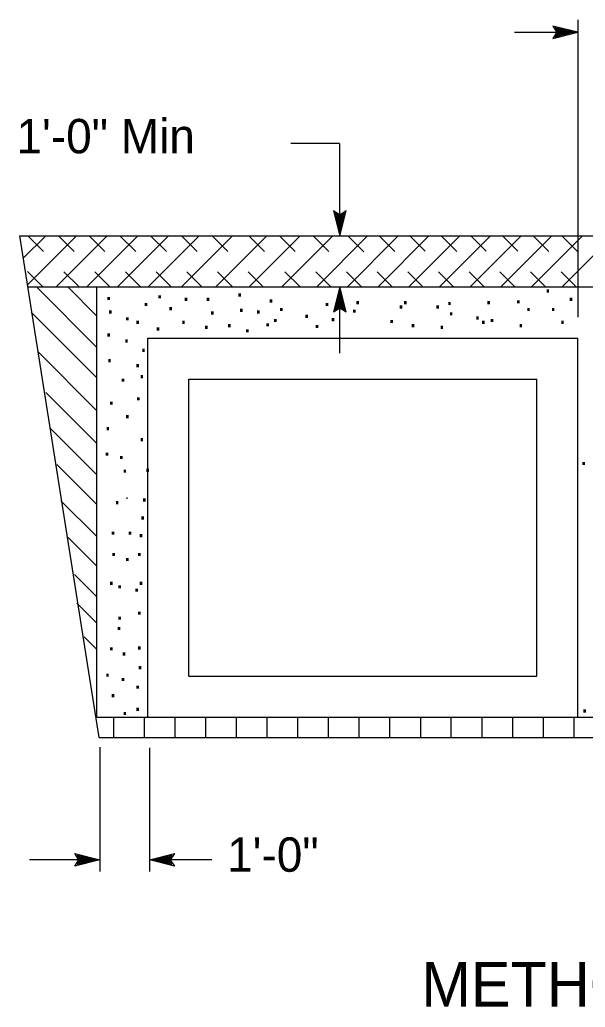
# Model space of a CAD drawing. Extents: x -893 to 867, y -474 to 712.
# Drawn here: x 232.4 to 347.5, y -221.3 to -20.4 of the extents above; entities that cross this region are included whole.
import ezdxf

# ---------------------------------------------------------------- set-up
doc = ezdxf.new("R2010")
doc.units = 0
for name, color, linetype in [('14 Ramp Anno', 7, 'Continuous'), ('21 Curb Gutter', 7, 'Continuous'), ('22 Misc Cnst Det', 7, 'Continuous'), ('41 ContourGrade', 7, 'Continuous'), ('56 Stage 3 Anno', 7, 'Continuous'), ('57 Undefined', 7, 'Continuous')]:
    doc.layers.add(name, color=color, linetype=linetype)

msp = doc.modelspace()

# ---------------------------------------------------------------- linework, layer by layer
at = {"layer": '21 Curb Gutter'}
for p, q in [((248.55, -166.46), (232.38, -64.38)), ((232.38, -64.38), (463.24, -64.38)), ((234.03, -74.79), (461.59, -74.79)), ((247.89, -162.29), (447.03, -162.29)), ((248.55, -166.46), (447.03, -166.46))]:
    msp.add_line(p, q, dxfattribs=at)
at = {"layer": '22 Misc Cnst Det'}
for p, q in [((314.96, -67.48), (311.76, -64.29)), ((327.37, -67.48), (324.18, -64.29)), ((333.8, -67.48), (330.6, -64.29)), ((233.11, -68.96), (237.69, -64.38)), ((233.96, -74.35), (243.94, -64.38)), ((237.24, -67.57), (234.04, -64.38)), ((239.78, -74.79), (250.19, -64.38)), ((243.49, -67.57), (240.29, -64.38)), ((246.02, -74.79), (256.44, -64.38)), ((249.74, -67.57), (246.54, -64.38)), ((252.28, -74.79), (262.69, -64.38)), ((255.99, -67.57), (252.79, -64.38)), ((258.53, -74.79), (268.94, -64.38)), ((262.24, -67.57), (259.04, -64.38)), ((268.49, -67.57), (265.29, -64.38)), ((265.41, -74.68), (275.71, -64.38)), ((274.74, -67.57), (271.54, -64.38)), ((272.28, -74.79), (282.69, -64.38)), ((282.24, -67.57), (279.04, -64.38)), ((279.16, -74.68), (289.46, -64.38)), ((288.49, -67.57), (285.29, -64.38)), ((285.73, -74.78), (296.13, -64.38)), ((295.34, -67.57), (292.15, -64.38)), ((292.91, -74.68), (303.22, -64.38)), ((299.16, -74.68), (309.46, -64.38)), ((302.46, -67.65), (299.26, -64.46)), ((305.41, -74.68), (315.71, -64.38)), ((308.79, -67.57), (305.6, -64.38)), ((311.66, -74.68), (321.96, -64.38)), ((317.91, -74.68), (328.21, -64.38)), ((321.38, -67.57), (318.19, -64.38)), ((324.16, -74.68), (334.46, -64.38)), ((330.41, -74.68), (340.71, -64.38)), ((336.66, -74.68), (346.96, -64.38)), ((340.13, -67.57), (336.94, -64.38)), ((345.95, -67.57), (342.75, -64.38)), ((342.91, -74.68), (353.21, -64.38)), ((237.02, -74.71), (233.95, -71.64)), ((244.46, -74.79), (241.39, -71.72)), ((250.71, -74.79), (247.64, -71.72)), ((256.96, -74.79), (253.89, -71.72)), ((263.21, -74.79), (260.14, -71.72)), ((269.46, -74.79), (266.39, -71.72)), ((275.71, -74.79), (272.64, -71.72)), ((281.96, -74.79), (278.89, -71.72)), ((289.46, -74.79), (286.39, -71.72)), ((295.71, -74.79), (292.64, -71.72)), ((301.96, -74.79), (298.89, -71.72)), ((308.21, -74.79), (305.14, -71.72)), ((314.46, -74.79), (311.39, -71.72)), ((320.71, -74.79), (317.64, -71.72)), ((326.96, -74.79), (323.89, -71.72)), ((333.21, -74.79), (330.14, -71.72)), ((339.46, -74.79), (336.39, -71.72)), ((345.71, -74.79), (342.64, -71.72)), ((248.08, -87.08), (235.78, -74.79)), ((248.08, -80.72), (242.08, -74.72)), ((248.08, -93.28), (234.74, -79.94)), ((248.08, -99.97), (236.04, -87.93)), ((248.08, -106.65), (237.67, -96.25)), ((248.08, -113.02), (238.58, -103.52)), ((248.08, -119.05), (239.96, -110.93)), ((248.08, -125.57), (240.77, -118.27)), ((248.08, -131.61), (242.24, -125.77)), ((248.08, -137.8), (243.54, -133.27)), ((248.08, -143.19), (244.03, -139.15)), ((248.08, -148.57), (245.5, -145.99)), ((251.51, -166.46), (251.51, -162.33)), ((257.76, -166.46), (257.76, -162.33)), ((264.01, -166.46), (264.01, -162.33)), ((270.26, -166.46), (270.26, -162.33)), ((276.51, -166.46), (276.51, -162.33)), ((282.76, -166.46), (282.76, -162.33)), ((289.02, -166.46), (289.02, -162.33)), ((295.26, -166.46), (295.26, -162.33)), ((301.51, -166.46), (301.51, -162.33)), ((307.76, -166.46), (307.76, -162.33)), ((314.02, -166.46), (314.02, -162.33)), ((320.26, -166.46), (320.26, -162.33)), ((326.51, -166.46), (326.51, -162.29)), ((332.76, -166.46), (332.76, -162.29)), ((339.02, -166.46), (339.02, -162.29)), ((345.26, -166.46), (345.26, -162.33))]:
    msp.add_line(p, q, dxfattribs=at)
at = {"layer": '41 ContourGrade'}
for p, q in [((248.08, -162.29), (248.08, -74.79)), ((258.49, -162.29), (258.49, -85.21)), ((258.49, -85.21), (345.99, -85.21)), ((345.99, -162.29), (345.99, -85.21)), ((266.83, -93.54), (337.66, -93.54)), ((266.83, -153.96), (266.83, -93.54)), ((337.66, -153.96), (337.66, -93.54)), ((266.83, -153.96), (337.66, -153.96))]:
    msp.add_line(p, q, dxfattribs=at)
at = {"layer": '56 Stage 3 Anno'}
for p, q in [((345.99, -20.42), (345.99, -80.91)), ((333.09, -22.97), (345.99, -22.97)), ((297.5, -45.57), (287.59, -45.57)), ((297.56, -64.38), (297.56, -45.57)), ((297.56, -88.29), (297.56, -74.79)), ((248.67, -168.44), (248.67, -193.71)), ((258.81, -168.53), (258.81, -193.71)), ((248.67, -191.34), (234.39, -191.34)), ((271.48, -191.34), (258.81, -191.34))]:
    msp.add_line(p, q, dxfattribs=at)
for points in [[(345.99, -22.97), (340.93, -21.7), (341.77, -22.97), (340.93, -24.23), (345.99, -22.97)], [(345.09, -22.97), (341.42, -22.05), (342.03, -22.97), (341.42, -23.89), (345.09, -22.97)], [(344.34, -22.97), (341.84, -22.34), (342.25, -22.97), (341.84, -23.59), (344.34, -22.97)], [(343.72, -22.97), (342.18, -22.58), (342.43, -22.97), (342.18, -23.36), (343.72, -22.97)], [(343.68, -23.12), (342.54, -22.84), (342.63, -22.97), (342.54, -23.09), (343.68, -22.81)], [(297.56, -64.38), (298.83, -59.31), (297.56, -60.15), (296.3, -59.31), (297.56, -64.38)], [(297.56, -63.48), (298.48, -59.81), (297.56, -60.42), (296.64, -59.81), (297.56, -63.48)], [(297.56, -62.72), (298.19, -60.22), (297.56, -60.64), (296.94, -60.22), (297.56, -62.72)], [(297.56, -62.1), (297.95, -60.56), (297.56, -60.82), (297.18, -60.56), (297.56, -62.1)], [(297.41, -62.06), (297.69, -60.93), (297.56, -61.01), (297.44, -60.93), (297.72, -62.06)], [(297.56, -74.79), (296.3, -79.85), (297.56, -79.01), (298.83, -79.85), (297.56, -74.79)], [(297.56, -75.69), (296.64, -79.36), (297.56, -78.75), (298.48, -79.36), (297.56, -75.69)], [(297.56, -76.45), (296.94, -78.95), (297.56, -78.53), (298.19, -78.95), (297.56, -76.45)], [(297.56, -77.07), (297.18, -78.6), (297.56, -78.35), (297.95, -78.6), (297.56, -77.07)], [(297.72, -77.11), (297.44, -78.24), (297.56, -78.16), (297.69, -78.24), (297.41, -77.11)], [(248.67, -191.34), (243.6, -192.61), (244.44, -191.34), (243.6, -190.08), (248.67, -191.34)], [(247.77, -191.34), (244.1, -192.26), (244.71, -191.34), (244.1, -190.42), (247.77, -191.34)], [(247.01, -191.34), (244.51, -191.97), (244.93, -191.34), (244.51, -190.71), (247.01, -191.34)], [(258.81, -191.34), (263.87, -190.08), (263.03, -191.34), (263.87, -192.61), (258.81, -191.34)], [(259.7, -191.34), (263.37, -190.42), (262.76, -191.34), (263.37, -192.26), (259.7, -191.34)], [(260.46, -191.34), (262.96, -190.71), (262.54, -191.34), (262.96, -191.97), (260.46, -191.34)], [(246.39, -191.34), (244.85, -191.73), (245.11, -191.34), (244.85, -190.95), (246.39, -191.34)], [(246.35, -191.18), (245.22, -191.47), (245.3, -191.34), (245.22, -191.21), (246.35, -191.5)], [(261.08, -191.34), (262.62, -190.95), (262.36, -191.34), (262.62, -191.73), (261.08, -191.34)], [(261.12, -191.5), (262.25, -191.21), (262.17, -191.34), (262.25, -191.47), (261.12, -191.18)]]:
    msp.add_lwpolyline(points, dxfattribs=at)

# ---------------------------------------------------------------- texts
at = {"layer": '14 Ramp Anno'}
for s, height, p in [('.', 4.17, (276.37, -76.76)), ('.', 4.17, (339.13, -75.95)), ('.', 4.17, (249.72, -77.46)), ('.', 4.17, (257.33, -78.67)), ('.', 4.17, (260.1, -77.11)), ('.', 4.17, (265.47, -77.63)), ('.', 4.17, (269.96, -77.63)), ('.', 4.17, (282.77, -77.97)), ('.', 4.17, (294.19, -78.67)), ('.', 4.17, (300.42, -78.32)), ('.', 4.17, (310.11, -78.32)), ('.', 4.17, (319.11, -78.49)), ('.', 4.17, (327.07, -78.32)), ('.', 4.17, (333.12, -78.15)), ('.', 4.17, (343.85, -77.63)), ('.', 4.17, (250.07, -80.22)), ('.', 4.17, (262.35, -79.53)), ('.', 4.17, (270.83, -80.4)), ('.', 4.17, (276.71, -79.88)), ('.', 4.17, (280.17, -80.22)), ('.', 4.17, (284.85, -79.7)), ('.', 4.17, (299.73, -80.05)), ('.', 4.17, (309.24, -79.19)), ('.', 4.17, (316.68, -79.19)), ('.', 4.17, (319.45, -80.57)), ('.', 4.17, (335.2, -79.7)), ('.', 4.17, (340.22, -79.7)), ('.', 4.17, (253.53, -81.61)), ('.', 4.17, (255.6, -82.3)), ('.', 4.17, (264.95, -82.3)), ('.', 4.17, (274.29, -82.99)), ('.', 4.17, (282.08, -82.82)), ('.', 4.17, (283.63, -81.95)), ('.', 4.17, (290.04, -81.09)), ('.', 4.17, (295.4, -81.78)), ('.', 4.17, (307.34, -82.13)), ('.', 4.17, (311.67, -82.99)), ('.', 4.17, (324.82, -81.43)), ('.', 4.17, (326.03, -82.3)), ('.', 4.17, (327.76, -81.95)), ('.', 4.17, (333.64, -82.99)), ('.', 4.17, (342.12, -82.3)), ('.', 4.17, (249.72, -84.9)), ('.', 4.17, (259.76, -83.68)), ('.', 4.17, (269.62, -83.34)), ('.', 4.17, (277.93, -84.03)), ('.', 4.17, (292.11, -83.17)), ('.', 4.17, (317.55, -83.34)), ('.', 4.17, (253.35, -86.11)), ('.', 4.17, (256.81, -88.01)), ('.', 4.17, (249.89, -90.09)), ('.', 4.17, (255.6, -91.12)), ('.', 4.17, (252.66, -94.07)), ('.', 4.17, (256.47, -93.37)), ('.', 4.17, (250.24, -98.74)), ('.', 4.17, (255.78, -97.87)), ('.', 4.17, (253.53, -101.51)), ('.', 4.17, (249.55, -103.93)), ('.', 4.17, (256.47, -106.18)), ('.', 4.17, (249.37, -109.12)), ('.', 4.17, (252.32, -109.81)), ('.', 4.17, (346.44, -111.02)), ('.', 4.17, (253.01, -112.58)), ('.', 4.17, (257.68, -112.41)), ('.', 4.17, (251.45, -118.98)), ('.', 2.08, (253.84, -117.92)), ('.', 4.17, (256.99, -118.46)), ('.', 4.17, (256.64, -122.1)), ('.', 4.17, (250.59, -125.21)), ('.', 4.17, (254.05, -125.21)), ('.', 4.17, (256.3, -125.73)), ('.', 4.17, (250.76, -129.54)), ('.', 4.17, (253.53, -130.57)), ('.', 4.17, (255.95, -129.54)), ('.', 4.17, (250.24, -135.42)), ('.', 4.17, (251.97, -136.11)), ('.', 4.17, (255.43, -136.8)), ('.', 4.17, (256.3, -135.42)), ('.', 4.17, (251.97, -142.51)), ('.', 4.17, (255.95, -141.48)), ('.', 4.17, (251.8, -144.59)), ('.', 4.17, (250.24, -148.74)), ('.', 4.17, (255.95, -148.57)), ('.', 4.17, (252.84, -149.78)), ('.', 4.17, (256.12, -152.55)), ('.', 4.17, (249.48, -154.09)), ('.', 4.17, (252.66, -154.97)), ('.', 4.17, (255.6, -156.53)), ('.', 4.17, (250.59, -158.26)), ('.', 4.17, (255.6, -161.03)), ('.', 4.17, (253.01, -161.89)), ('.', 4.17, (346.62, -161.37)), ('METHOD 1', 9.055, (314.15, -221.2))]:
    msp.add_text(s, height=height, dxfattribs=at).set_placement(p)
at = {"layer": '57 Undefined'}
for s, p in [('1\'-0" Min', (231.72, -47.6)), ('1\'-0"', (274.61, -193.77))]:
    msp.add_text(s, height=7, dxfattribs=at).set_placement(p)

doc.saveas('drawing.dxf')
